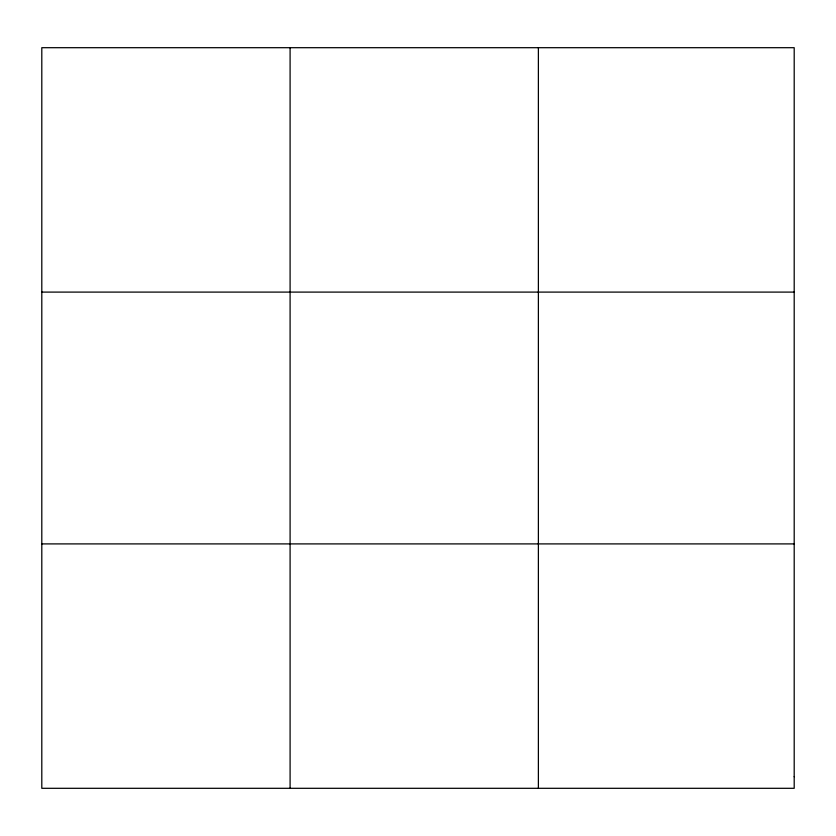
<?xml version="1.0" encoding="UTF-8"?>
<svg xmlns="http://www.w3.org/2000/svg" width="836" height="836" viewBox="0 0 836 836"><rect width="100%" height="100%" fill="white"/><g stroke="black" fill="none" stroke-linecap="round" stroke-linejoin="round"><path stroke-width="1.25" d="M290.092 788.306L290.092 47.694M538.384 788.306L538.384 47.694M41.8 292.098L794.2 292.098M41.8 543.902L794.2 543.902M794.2 776.675L794.2 788.306L41.8 788.306L41.8 47.694L794.2 47.694L794.2 776.675"/></g></svg>
